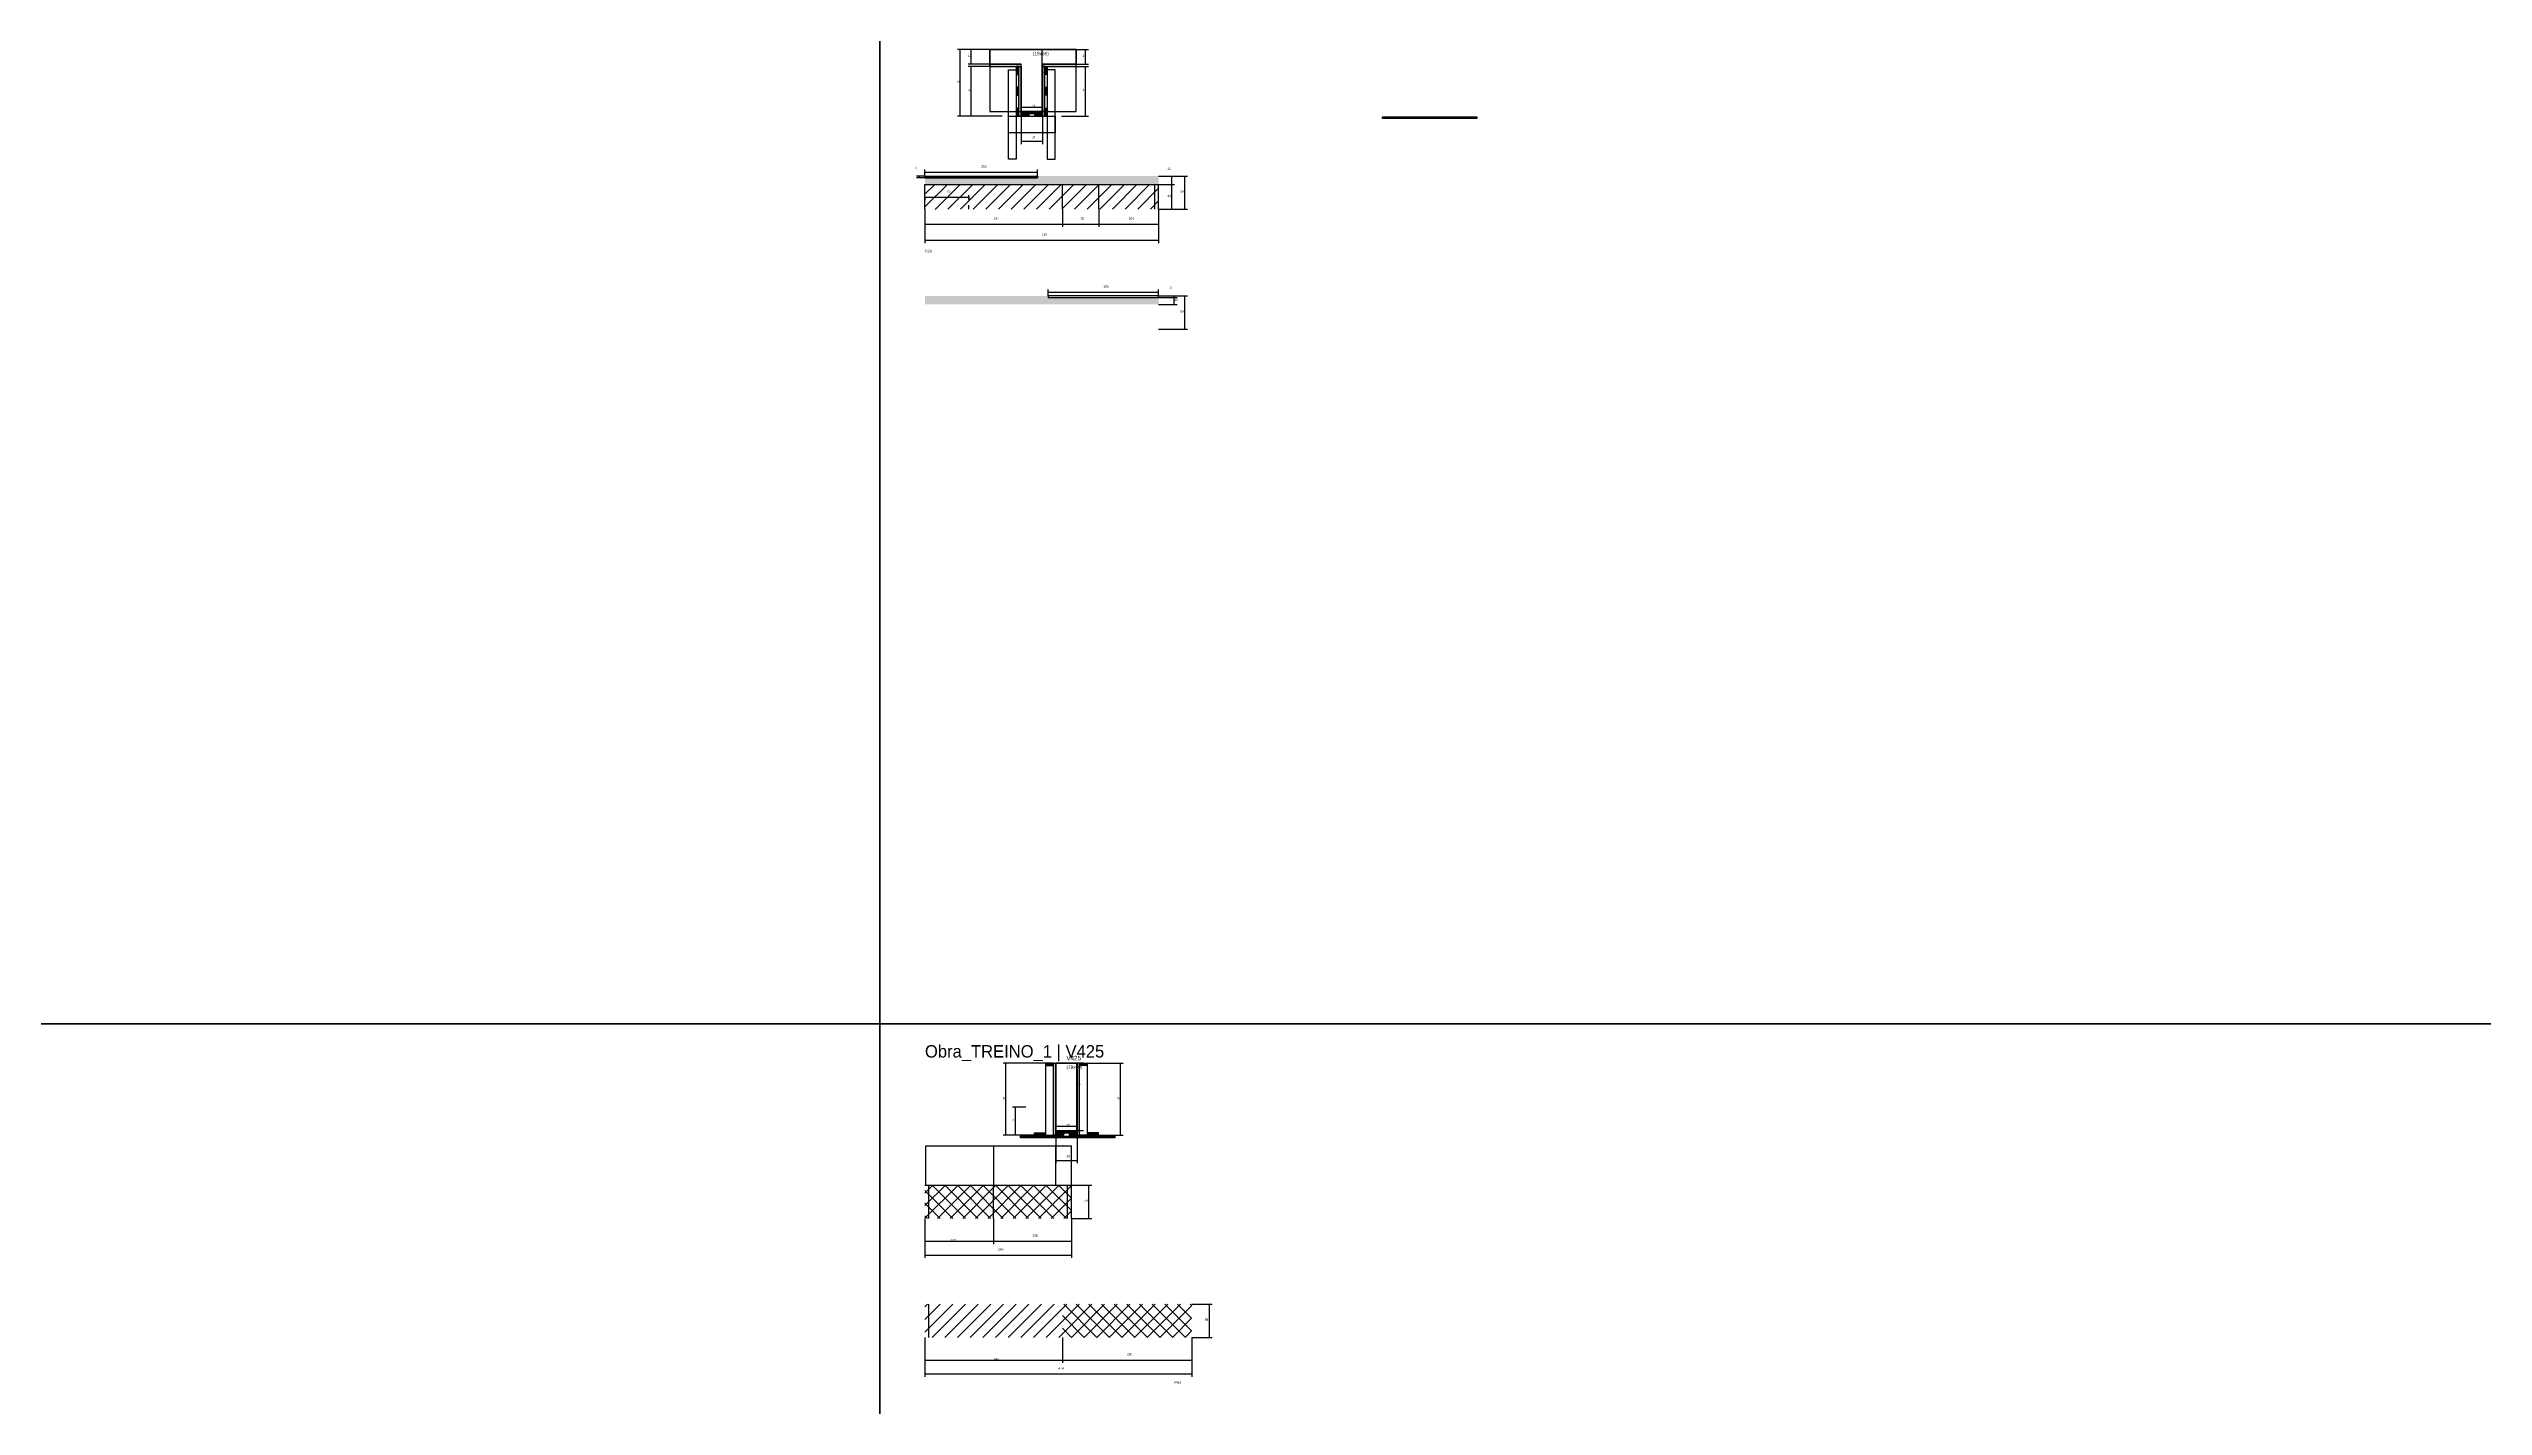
# Model space of a CAD drawing. Header units: metres. Extents: x -41 to 34800, y -36000 to 1848.
# Drawn here: x 4324 to 8648, y -7879 to -5468 of the extents above; entities that cross this region are included whole.
import ezdxf

# ---------------------------------------------------------------- set-up
doc = ezdxf.new("R2010")
doc.units = ezdxf.units.M
for name, color, linetype in [('CELL_BORDER', 8, 'Continuous'), ('CONCRETO', 251, 'Continuous'), ('COTA', 4, 'Continuous'), ('Cota Seção (2x)', 4, 'Continuous'), ('Hachura', 253, 'Continuous'), ('LABEL_ID', 3, 'Continuous'), ('Madeira', 126, 'Continuous'), ('NOMENCLATURA', 7, 'Continuous'), ('Painéis', 200, 'Continuous'), ('REAPROVEITAMENTO', 251, 'Continuous'), ('SARR_2.2x7', 40, 'Continuous'), ('SARR_3.5x7', 81, 'Continuous'), ('SARR_EDITAR', 141, 'Continuous'), ('SCO-___-LAJ', 4, 'Continuous'), ('Texto Seção', 7, 'Continuous')]:
    doc.layers.add(name, color=color, linetype=linetype)

msp = doc.modelspace()

# ---------------------------------------------------------------- hatches: boundary and pattern name
at = {"layer": 'COTA'}
h = msp.add_hatch(dxfattribs=at)
h.set_pattern_fill('AR-CONC', scale=0.03)
h.paths.add_polyline_path([(6080, -5697.5), (5880, -5697.5), (5880, -5697.5), (5880, -5709.5), (5880, -5709.5), (6295, -5709.5), (6295, -5709.5), (6295, -5694.5), (6295, -5694.5), (6080, -5694.5), (6080, -5694.5), (6080, -5697.5)])
h = msp.add_hatch(dxfattribs=at)
h.set_pattern_fill('AR-CONC', scale=0.03)
h.paths.add_polyline_path([(6099, -5910.4), (6295, -5910.4), (6295, -5910.4), (6295, -5922.4), (6295, -5922.4), (5880, -5922.4), (5880, -5922.4), (5880, -5907.4), (5880, -5907.4), (6099, -5907.4), (6099, -5907.4), (6099, -5910.4)])
at = {"layer": 'Hachura'}
h = msp.add_hatch(color=8, dxfattribs=at)
h.dxf.hatch_style = 1
h.paths.add_polyline_path([(6050.6, -5500), (6050.6, -5496), (6050.6, -5496), (5995, -5496), (5995, -5496), (5995, -5500), (5995, -5500), (6050.6, -5500)])
h = msp.add_hatch(dxfattribs=at)
h.set_pattern_fill('ANSI31', scale=0.5)
h.paths.add_polyline_path([(6042.2, -5514), (6046.6, -5514), (6046.6, -5514), (6046.6, -5500), (6046.6, -5500), (6042.2, -5500), (6042.2, -5500), (6042.2, -5514)])
h = msp.add_hatch(color=8, dxfattribs=at)
h.dxf.hatch_style = 1
h.paths.add_polyline_path([(6046.6, -5500), (6050.6, -5500), (6050.6, -5500), (6050.6, -5588), (6050.6, -5588), (6046.6, -5588), (6046.6, -5588), (6046.6, -5500)])
h = msp.add_hatch(color=8, dxfattribs=at)
h.dxf.hatch_style = 1
h.paths.add_polyline_path([(6148.6, -5500), (6148.6, -5496), (6148.6, -5496), (6088.6, -5496), (6088.6, -5496), (6088.6, -5500), (6088.6, -5500), (6148.6, -5500)])
h = msp.add_hatch(color=8, dxfattribs=at)
h.dxf.hatch_style = 1
h.paths.add_polyline_path([(6092.6, -5498), (6088.6, -5498), (6088.6, -5498), (6088.6, -5588), (6088.6, -5588), (6092.6, -5588), (6092.6, -5588), (6092.6, -5498)])
h = msp.add_hatch(dxfattribs=at)
h.set_pattern_fill('ANSI31', scale=0.5)
h.paths.add_polyline_path([(6097, -5514), (6092.6, -5514), (6092.6, -5514), (6092.6, -5500), (6092.6, -5500), (6097, -5500), (6097, -5500), (6097, -5514)])
h = msp.add_hatch(dxfattribs=at)
h.set_pattern_fill('ANSI31', scale=0.5)
h.paths.add_polyline_path([(6042.2, -5551), (6046.6, -5551), (6046.6, -5551), (6046.6, -5537), (6046.6, -5537), (6042.2, -5537), (6042.2, -5537), (6042.2, -5551)])
h = msp.add_hatch(dxfattribs=at)
h.set_pattern_fill('ANSI31', scale=0.5)
h.paths.add_polyline_path([(6042.2, -5588), (6046.6, -5588), (6046.6, -5588), (6046.6, -5574), (6046.6, -5574), (6042.2, -5574), (6042.2, -5574), (6042.2, -5588)])
h = msp.add_hatch(dxfattribs=at)
h.set_pattern_fill('ANSI31', scale=0.5)
h.paths.add_polyline_path([(6097, -5551), (6092.6, -5551), (6092.6, -5551), (6092.6, -5537), (6092.6, -5537), (6097, -5537), (6097, -5537), (6097, -5551)])
h = msp.add_hatch(dxfattribs=at)
h.set_pattern_fill('ANSI31', scale=0.5)
h.paths.add_polyline_path([(6097, -5588), (6092.6, -5588), (6092.6, -5588), (6092.6, -5574), (6092.6, -5574), (6097, -5574), (6097, -5574), (6097, -5588)])
h = msp.add_hatch(color=8, dxfattribs=at)
h.dxf.hatch_style = 1
h.paths.add_polyline_path([(6088.6, -5583.6), (6088.6, -5580), (6088.6, -5580), (6050.6, -5580), (6050.6, -5580), (6050.6, -5583.6), (6050.6, -5583.6), (6088.6, -5583.6)])
h = msp.add_hatch(dxfattribs=at)
h.set_pattern_fill('ANSI31', scale=0.5)
h.paths.add_polyline_path([(6050.6, -5588), (6050.6, -5583.6), (6050.6, -5583.6), (6064.6, -5583.6), (6064.6, -5583.6), (6064.6, -5588), (6064.6, -5588), (6050.6, -5588)])
h = msp.add_hatch(dxfattribs=at)
h.set_pattern_fill('ANSI31', scale=0.5)
h.paths.add_polyline_path([(6088.6, -5588), (6088.6, -5583.6), (6088.6, -5583.6), (6074.6, -5583.6), (6074.6, -5583.6), (6074.6, -5588), (6074.6, -5588), (6088.6, -5588)])
h = msp.add_hatch(dxfattribs=at)
h.set_pattern_fill('ANSI31', scale=0.5)
h.paths.add_polyline_path([(6108.3, -7274.4), (6108.3, -7270), (6108.3, -7270), (6094.3, -7270), (6094.3, -7270), (6094.3, -7274.4), (6094.3, -7274.4), (6108.3, -7274.4)])
h = msp.add_hatch(color=8, dxfattribs=at)
h.dxf.hatch_style = 1
h.paths.add_polyline_path([(6112.3, -7270), (6108.3, -7270), (6108.3, -7270), (6108.3, -7398), (6108.3, -7398), (6112.3, -7398), (6112.3, -7398), (6112.3, -7270)])
h = msp.add_hatch(color=8, dxfattribs=at)
h.dxf.hatch_style = 1
h.paths.add_polyline_path([(6154.3, -7270), (6150.3, -7270), (6150.3, -7270), (6150.3, -7398), (6150.3, -7398), (6154.3, -7398), (6154.3, -7398), (6154.3, -7270)])
h = msp.add_hatch(dxfattribs=at)
h.set_pattern_fill('ANSI31', scale=0.5)
h.paths.add_polyline_path([(6154.3, -7274.4), (6154.3, -7270), (6154.3, -7270), (6168.3, -7270), (6168.3, -7270), (6168.3, -7274.4), (6168.3, -7274.4), (6154.3, -7274.4)])
h = msp.add_hatch(dxfattribs=at)
h.set_pattern_fill('ANSI31', scale=0.5)
h.paths.add_polyline_path([(6074.3, -7398), (6074.3, -7393.6), (6074.3, -7393.6), (6094.3, -7393.6), (6094.3, -7393.6), (6094.3, -7398), (6094.3, -7398), (6074.3, -7398)])
h = msp.add_hatch(color=8, dxfattribs=at)
h.dxf.hatch_style = 1
h.paths.add_polyline_path([(6150.3, -7393.6), (6150.3, -7390), (6150.3, -7390), (6112.3, -7390), (6112.3, -7390), (6112.3, -7393.6), (6112.3, -7393.6), (6150.3, -7393.6)])
h = msp.add_hatch(dxfattribs=at)
h.set_pattern_fill('ANSI31', scale=0.5)
h.paths.add_polyline_path([(6112.3, -7398), (6112.3, -7393.6), (6112.3, -7393.6), (6126.3, -7393.6), (6126.3, -7393.6), (6126.3, -7398), (6126.3, -7398), (6112.3, -7398)])
h = msp.add_hatch(dxfattribs=at)
h.set_pattern_fill('ANSI31', scale=0.5)
h.paths.add_polyline_path([(6150.3, -7398), (6150.3, -7393.6), (6150.3, -7393.6), (6136.3, -7393.6), (6136.3, -7393.6), (6136.3, -7398), (6136.3, -7398), (6150.3, -7398)])
h = msp.add_hatch(dxfattribs=at)
h.set_pattern_fill('ANSI31', scale=0.5)
h.paths.add_polyline_path([(6188.3, -7398), (6188.3, -7393.6), (6188.3, -7393.6), (6168.3, -7393.6), (6168.3, -7393.6), (6168.3, -7398), (6168.3, -7398), (6188.3, -7398)])
at = {"layer": 'REAPROVEITAMENTO'}
h = msp.add_hatch(dxfattribs=at)
h.set_pattern_fill('ANSI31', scale=5)
h.paths.add_polyline_path([(6295, -5753.2), (6295, -5709.2), (6295, -5709.2), (5880, -5709.7), (5880, -5709.7), (5880, -5753.7), (5880, -5753.7), (6295, -5753.2)])
h = msp.add_hatch(dxfattribs=at)
h.set_pattern_fill('ANSI37', scale=5)
h.paths.add_polyline_path([(6140, -7545.7), (6140, -7486.7), (6140, -7486.7), (5880, -7486.7), (5880, -7486.7), (5880, -7545.7), (5880, -7545.7), (6140, -7545.7)])
h = msp.add_hatch(dxfattribs=at)
h.set_pattern_fill('ANSI31', scale=5)
h.paths.add_polyline_path([(6124, -7756.9), (6124, -7697.9), (6124, -7697.9), (5880, -7697.9), (5880, -7697.9), (5880, -7756.9), (5880, -7756.9), (6124, -7756.9)])
h = msp.add_hatch(dxfattribs=at)
h.set_pattern_fill('ANSI37', scale=5)
h.paths.add_polyline_path([(6354, -7756.9), (6354, -7697.9), (6354, -7697.9), (6124, -7697.9), (6124, -7697.9), (6124, -7756.9), (6124, -7756.9), (6354, -7756.9)])

# ---------------------------------------------------------------- linework, layer by layer
at = {"layer": 'CELL_BORDER'}
for points in [[(2900, -7200), (5800, -7200), (5800, -5400), (2900, -5400)], [(5800, -7200), (8700, -7200), (8700, -5400), (5800, -5400)], [(2900, -9000), (5800, -9000), (5800, -7200), (2900, -7200)], [(5800, -9000), (8700, -9000), (8700, -7200), (5800, -7200)]]:
    msp.add_lwpolyline(points, close=True, dxfattribs=at)
at = {"layer": 'CONCRETO'}
for points in [[(5995, -5496), (5995, -5470), (6148.6, -5470), (6148.6, -5496), (6088.6, -5496), (6088.6, -5580), (6050.6, -5580), (6050.6, -5496)], [(5995, -5580), (6148.6, -5580), (6148.6, -5470), (5995, -5470)], [(6112.3, -7270), (6112.3, -7270), (6150.3, -7270), (6150.3, -7298), (6150.3, -7298), (6150.3, -7390), (6112.3, -7390), (6112.3, -7270)], [(6112.3, -7390), (6150.3, -7390), (6150.3, -7270), (6112.3, -7270)]]:
    msp.add_lwpolyline(points, close=True, dxfattribs=at)
at = {"layer": 'COTA'}
for p, q in [((5995, -5470), (5937.6, -5470)), ((5942.6, -5588), (5942.6, -5470)), ((5995, -5470), (5956.9, -5470)), ((5961.9, -5496), (5961.9, -5470)), ((6148.6, -5470), (6170.4, -5470)), ((6165.4, -5496), (6165.4, -5470)), ((5995, -5496), (5956.9, -5496)), ((5995, -5500), (5956.9, -5500)), ((5961.9, -5588), (5961.9, -5500)), ((6148.6, -5496), (6170.4, -5496)), ((6148.6, -5500), (6170.4, -5500)), ((6165.4, -5588), (6165.4, -5500)), ((6017, -5588), (5937.6, -5588)), ((6017, -5588), (5956.9, -5588)), ((6050.6, -5588), (6050.6, -5637.8)), ((6088.6, -5588), (6088.6, -5637.8)), ((6122.2, -5588), (6170.4, -5588)), ((6050.6, -5632.8), (6088.6, -5632.8)), ((5880, -5694.5), (5865.2, -5694.5)), ((5880, -5697.5), (5865.2, -5697.5)), ((5870.2, -5697.5), (5870.2, -5694.5)), ((5880, -5694.5), (5880, -5682.8)), ((5880, -5687.8), (6080, -5687.8)), ((6080, -5694.5), (6080, -5682.8)), ((6295, -5694.5), (6323.4, -5694.5)), ((6295, -5694.5), (6346.5, -5694.5)), ((6318.4, -5709.5), (6318.4, -5694.5)), ((6341.5, -5753.5), (6341.5, -5694.5)), ((5880, -5731.5), (5880, -5737.2)), ((5880, -5732.2), (5958, -5732.2)), ((5958, -5731.5), (5958, -5737.2)), ((6295, -5709.5), (6323.4, -5709.5)), ((6295, -5709.5), (6323.4, -5709.5)), ((6318.4, -5753.5), (6318.4, -5709.5)), ((5880, -5753.5), (5880, -5785)), ((5880, -5753.5), (5880, -5813.6)), ((5880, -5780), (6124, -5780)), ((6124, -5753.5), (6124, -5785)), ((6124, -5753.5), (6124, -5785)), ((6124, -5780), (6189, -5780)), ((6189, -5753.5), (6189, -5785)), ((6189, -5753.5), (6189, -5785)), ((6189, -5780), (6295, -5780)), ((6295, -5753.5), (6295, -5785)), ((6295, -5753.5), (6295, -5813.6)), ((6295, -5753.5), (6323.4, -5753.5)), ((6295, -5753.5), (6346.5, -5753.5)), ((5880, -5808.6), (6295, -5808.6)), ((6099, -5907.4), (6099, -5895.8)), ((6099, -5900.8), (6295, -5900.8)), ((6295, -5907.4), (6295, -5895.8)), ((6295, -5907.4), (6346.5, -5907.4)), ((6295, -5907.4), (6327.8, -5907.4)), ((6295, -5910.4), (6327.8, -5910.4)), ((6295, -5910.4), (6327.8, -5910.4)), ((6295, -5922.4), (6327.8, -5922.4)), ((6322.8, -5910.4), (6322.8, -5907.4)), ((6322.8, -5922.4), (6322.8, -5910.4)), ((6341.5, -5966.4), (6341.5, -5907.4)), ((6295, -5966.4), (6346.5, -5966.4)), ((6103.9, -7270), (6018.7, -7270)), ((6023.7, -7398), (6023.7, -7270)), ((6168.3, -7270), (6232.2, -7270)), ((6227.2, -7398), (6227.2, -7270)), ((6059, -7348.1), (6035.5, -7348.1)), ((6040.5, -7398), (6040.5, -7348.1)), ((6078.7, -7398), (6018.7, -7398)), ((6059, -7398), (6035.5, -7398)), ((6112.3, -7398), (6112.3, -7447.7)), ((6150.3, -7398), (6150.3, -7447.7)), ((6183.9, -7398), (6232.2, -7398)), ((6112.3, -7442.7), (6150.3, -7442.7)), ((6140, -7486.7), (6176.1, -7486.7)), ((6171.1, -7545.7), (6171.1, -7486.7)), ((5880, -7545.7), (5880, -7591.2)), ((5880, -7545.7), (5880, -7615.8)), ((6002, -7545.7), (6002, -7591.2)), ((6002, -7545.7), (6002, -7591.2)), ((6140, -7545.7), (6140, -7591.2)), ((6140, -7545.7), (6140, -7615.8)), ((6140, -7545.7), (6176.1, -7545.7)), ((5880, -7586.2), (6002, -7586.2)), ((6002, -7586.2), (6140, -7586.2)), ((5880, -7610.8), (6140, -7610.8)), ((6354, -7697.9), (6390.1, -7697.9)), ((6385.1, -7756.9), (6385.1, -7697.9)), ((5880, -7756.9), (5880, -7802.4)), ((5880, -7756.9), (5880, -7827)), ((6124, -7756.9), (6124, -7802.4)), ((6124, -7756.9), (6124, -7802.4)), ((6354, -7756.9), (6354, -7802.4)), ((6354, -7756.9), (6354, -7827)), ((6354, -7756.9), (6390.1, -7756.9)), ((5880, -7797.4), (6124, -7797.4)), ((5880, -7822), (6354, -7822)), ((6124, -7797.4), (6354, -7797.4))]:
    msp.add_line(p, q, dxfattribs=at)
at = {"layer": 'Cota Seção (2x)'}
for p, q in [((6099.6, -5470), (6083.1, -5470)), ((6088.1, -5580), (6088.1, -5470)), ((6050.6, -5588), (6050.6, -5567)), ((6050.6, -5572), (6088.6, -5572)), ((6088.6, -5588), (6088.6, -5567)), ((6099.6, -5580), (6083.1, -5580)), ((6161.3, -7270), (6144.8, -7270)), ((6149.8, -7390), (6149.8, -7270)), ((6112.3, -7398), (6112.3, -7377)), ((6112.3, -7382), (6150.3, -7382)), ((6161.3, -7390), (6144.8, -7390)), ((6150.3, -7398), (6150.3, -7377))]:
    msp.add_line(p, q, dxfattribs=at)
at = {"layer": 'Madeira'}
for points in [[(6042.2, -5514), (6046.6, -5514), (6046.6, -5500), (6042.2, -5500)], [(6097, -5514), (6092.6, -5514), (6092.6, -5500), (6097, -5500)], [(6042.2, -5551), (6046.6, -5551), (6046.6, -5537), (6042.2, -5537)], [(6042.2, -5588), (6046.6, -5588), (6046.6, -5574), (6042.2, -5574)], [(6097, -5551), (6092.6, -5551), (6092.6, -5537), (6097, -5537)], [(6097, -5588), (6092.6, -5588), (6092.6, -5574), (6097, -5574)], [(6050.6, -5588), (6050.6, -5583.6), (6064.6, -5583.6), (6064.6, -5588)], [(6088.6, -5588), (6088.6, -5583.6), (6074.6, -5583.6), (6074.6, -5588)], [(6108.3, -7274.4), (6108.3, -7270), (6094.3, -7270), (6094.3, -7274.4)], [(6108.3, -7270), (6094.3, -7270), (6094.3, -7398), (6108.3, -7398)], [(6154.3, -7274.4), (6154.3, -7270), (6168.3, -7270), (6168.3, -7274.4)], [(6154.3, -7270), (6168.3, -7270), (6168.3, -7398), (6154.3, -7398)], [(6074.3, -7398), (6074.3, -7393.6), (6094.3, -7393.6), (6094.3, -7398)], [(6112.3, -7398), (6112.3, -7393.6), (6126.3, -7393.6), (6126.3, -7398)], [(6150.3, -7398), (6150.3, -7393.6), (6136.3, -7393.6), (6136.3, -7398)], [(6188.3, -7398), (6188.3, -7393.6), (6168.3, -7393.6), (6168.3, -7398)]]:
    msp.add_lwpolyline(points, close=True, dxfattribs=at)
at = {"layer": 'Painéis'}
for p, q in [((5995, -5496), (6050.6, -5496)), ((5995, -5500), (5995, -5496)), ((6050.6, -5500), (6050.6, -5496)), ((6050.6, -5588), (6050.6, -5500)), ((6088.6, -5496), (6148.6, -5496)), ((6088.6, -5500), (6088.6, -5496)), ((6088.6, -5588), (6088.6, -5500)), ((6148.6, -5500), (6148.6, -5496)), ((6050.6, -5580), (6088.6, -5580)), ((6050.6, -5583.6), (6050.6, -5580)), ((6088.6, -5583.6), (6088.6, -5580)), ((5880, -5694.5), (6080, -5694.5)), ((5880, -5697.5), (6080, -5697.5)), ((5880, -5709.5), (6295, -5709.5)), ((5880, -5753.5), (5880, -5709.5)), ((6124, -5753.5), (6124, -5709.5)), ((6189, -5753.5), (6189, -5709.5)), ((6295, -5753.5), (6295, -5709.5)), ((6112.3, -7398), (6112.3, -7270)), ((6112.3, -7390), (6150.3, -7390)), ((6112.3, -7393.6), (6112.3, -7390)), ((5881.3, -7416.7), (6002.4, -7416.7)), ((5881.3, -7486.7), (5881.3, -7416.7)), ((6002.4, -7486.7), (6002.4, -7416.7)), ((6002.4, -7416.7), (6112.4, -7416.7)), ((6002.4, -7486.7), (6002.4, -7416.7)), ((6112.4, -7486.7), (6112.4, -7416.7)), ((6112.4, -7416.7), (6140.4, -7416.7)), ((6112.4, -7486.7), (6112.4, -7416.7)), ((6140.4, -7486.7), (6140.4, -7416.7)), ((5880, -7486.7), (6140, -7486.7)), ((5881.3, -7486.7), (6002.4, -7486.7)), ((6002, -7545.7), (6002, -7486.7)), ((6002.4, -7486.7), (6112.4, -7486.7)), ((6112.4, -7486.7), (6140.4, -7486.7)), ((6140, -7545.7), (6140, -7486.7))]:
    msp.add_line(p, q, dxfattribs=at)
for points in [[(6050.6, -5500), (6050.6, -5496), (5995, -5496), (5995, -5500)], [(6046.6, -5500), (6050.6, -5500), (6050.6, -5588), (6046.6, -5588)], [(6148.6, -5500), (6148.6, -5496), (6088.6, -5496), (6088.6, -5500)], [(6092.6, -5500), (6088.6, -5500), (6088.6, -5588), (6092.6, -5588)], [(6088.6, -5583.6), (6088.6, -5580), (6050.6, -5580), (6050.6, -5583.6)], [(5880, -5694.5), (6080, -5694.5), (6080, -5697.5), (5880, -5697.5)], [(6295, -5907.4), (6099, -5907.4), (6099, -5910.4), (6295, -5910.4)], [(6108.3, -7270), (6112.3, -7270), (6112.3, -7398), (6108.3, -7398)], [(6154.3, -7270), (6150.3, -7270), (6150.3, -7398), (6154.3, -7398)], [(6150.3, -7393.6), (6150.3, -7390), (6112.3, -7390), (6112.3, -7393.6)]]:
    msp.add_lwpolyline(points, close=True, dxfattribs=at)
at = {"layer": 'SARR_2.2x7'}
for p, q in [((5958, -5735.5), (5958, -5728.5)), ((5958, -5753.5), (5958, -5746.5)), ((6288.1, -5753.5), (6288.1, -5709.5)), ((5887, -7545.7), (5887, -7486.7)), ((6133, -7545.7), (6133, -7486.7)), ((5887, -7756.9), (5887, -7697.9))]:
    msp.add_line(p, q, dxfattribs=at)
at = {"layer": 'SARR_3.5x7'}
for points in [[(6028.2, -5506), (6042.2, -5506), (6042.2, -5664.5), (6028.2, -5664.5)], [(6111, -5506), (6097, -5506), (6097, -5664.5), (6111, -5664.5)], [(6028.2, -5588), (6111, -5588), (6111, -5618.1), (6028.2, -5618.1)]]:
    msp.add_lwpolyline(points, close=True, dxfattribs=at)
at = {"layer": 'SARR_EDITAR'}
msp.add_line((5880, -5696), (6080, -5696), dxfattribs=at)
at = {"layer": 'SCO-___-LAJ'}
for points in [[(6692.6, -5589.4), (6860, -5589.4), (6860, -5592.6), (6692.6, -5592.6)], [(6049.9, -7399.4), (6217.2, -7399.4), (6217.2, -7402.6), (6049.9, -7402.6)]]:
    msp.add_lwpolyline(points, close=True, dxfattribs=at)

# ---------------------------------------------------------------- texts
at = {"layer": 'COTA'}
for s, p in [('13', (5956.4, -5483)), ('13', (6159.9, -5483)), ('59', (5937.1, -5529)), ('44', (5956.4, -5544)), ('44', (6159.9, -5544)), ('19', (6069.6, -5627.3)), ('3', (5862, -5682.3)), ('200', (5980, -5679.7)), ('15', (6310.3, -5683.8)), ('78', (5919, -5724.1)), ('44', (6310.3, -5731.5)), ('59', (6333.4, -5724)), ('244', (6002, -5772)), ('65', (6156.5, -5771.9)), ('106', (6242, -5771.9)), ('415', (6087.5, -5800.5)), ('196', (6197, -5892.6)), ('3', (6314.6, -5895.2)), ('12', (6322.8, -5916.4)), ('59', (6333.4, -5936.9)), ('64', (6018.2, -7334)), ('64', (6221.7, -7334)), ('25', (6035, -7373)), ('19', (6131.3, -7437.2)), ('59', (6163, -7516.2)), ('122', (5925, -7586.2)), ('260', (6010, -7602.7)), ('138', (6071, -7578)), ('59', (6377, -7727.4)), ('244', (6002, -7797.4)), ('474', (6117, -7813.9)), ('230', (6239, -7789.2))]:
    msp.add_text(s, height=4, dxfattribs=at).set_placement(p)
at = {"layer": 'Cota Seção (2x)'}
for s, p in [('55', (6088.1, -5512)), ('19', (6069.6, -5572)), ('60', (6149.8, -7310)), ('19', (6131.3, -7382))]:
    msp.add_text(s, height=4, dxfattribs=at).set_placement(p)
at = {"layer": 'LABEL_ID'}
msp.add_text('Obra_TREINO_1 | V425', height=22, dxfattribs=at).set_placement((5880, -7260))
at = {"layer": 'NOMENCLATURA'}
for s, p in [('P20', (5879.9, -5830.5)), ('P54', (6322.8, -7840))]:
    msp.add_text(s, height=5, dxfattribs=at).set_placement(p)
at = {"layer": 'Texto Seção'}
for s, height, p in [('(19x55)', 6, (6071.8, -5480)), ('V425', 8, (6131.3, -7265)), ('(19x60)', 6, (6131.3, -7280))]:
    msp.add_text(s, height=height, dxfattribs=at).set_placement(p)

doc.saveas('drawing.dxf')
